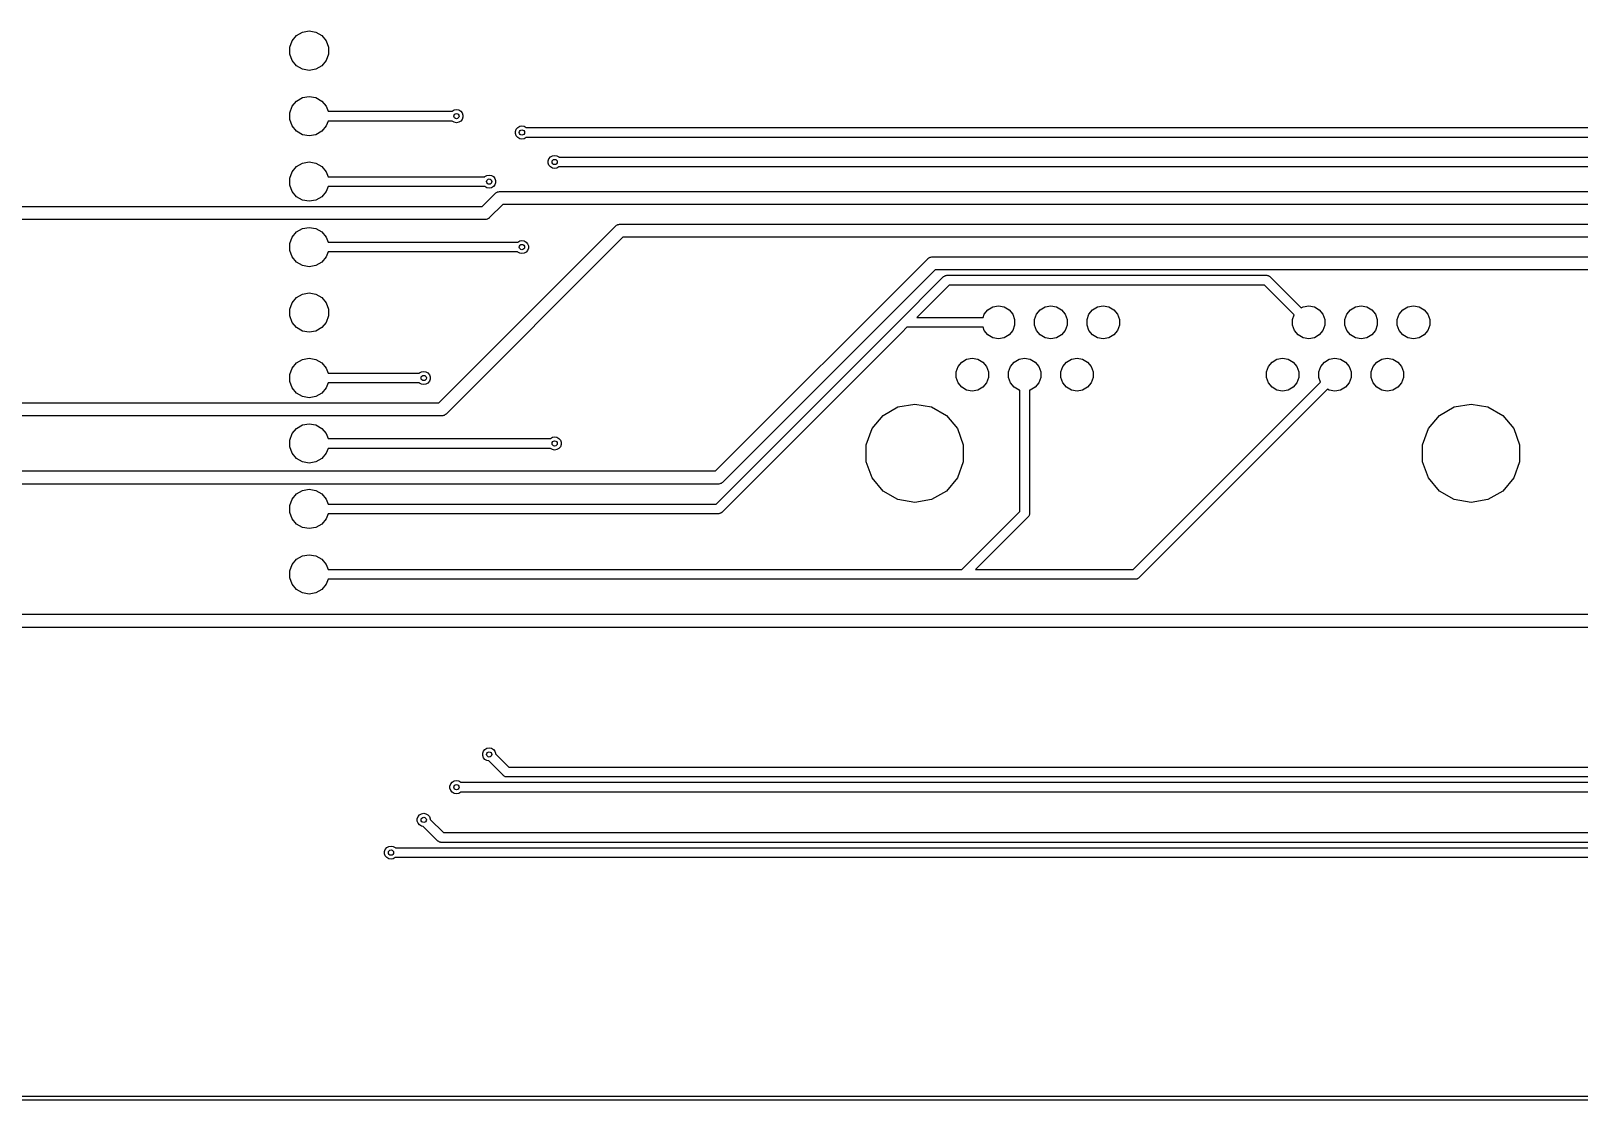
# Model space of a CAD drawing. Extents: x 25 to 346, y -457 to -16.
# Drawn here: x 163.8 to 223.9, y -456.6 to -415.2 of the extents above; entities that cross this region are included whole.
import ezdxf

# ---------------------------------------------------------------- set-up
doc = ezdxf.new("R2010")
doc.units = 0
doc.header["$MEASUREMENT"] = 0
doc.layers.add('BLACK', color=7, linetype='CONTINUOUS')

msp = doc.modelspace()

# ---------------------------------------------------------------- linework, layer by layer
at = {"layer": 'Black'}
for p, q in [((173.872, -415.792), (173.963, -415.543)), ((173.963, -415.543), (174.133, -415.339)), ((174.133, -415.339), (174.363, -415.206)), ((174.363, -415.206), (174.625, -415.16)), ((174.625, -415.16), (174.887, -415.206)), ((174.887, -415.206), (175.117, -415.339)), ((175.117, -415.339), (175.287, -415.543)), ((175.287, -415.543), (175.378, -415.792)), ((173.872, -416.058), (173.872, -415.792)), ((173.963, -416.307), (173.872, -416.058)), ((175.378, -416.058), (175.287, -416.307)), ((175.378, -415.792), (175.378, -416.058)), ((174.133, -416.511), (173.963, -416.307)), ((174.363, -416.644), (174.133, -416.511)), ((174.625, -416.69), (174.363, -416.644)), ((174.887, -416.644), (174.625, -416.69)), ((175.117, -416.511), (174.887, -416.644)), ((175.287, -416.307), (175.117, -416.511)), ((173.963, -418.083), (174.133, -417.879)), ((174.133, -417.879), (174.363, -417.746)), ((174.363, -417.746), (174.625, -417.7)), ((174.625, -417.7), (174.887, -417.746)), ((174.887, -417.746), (175.117, -417.879)), ((175.117, -417.879), (175.287, -418.083)), ((173.872, -418.332), (173.963, -418.083)), ((173.872, -418.598), (173.872, -418.332)), ((173.963, -418.847), (173.872, -418.598)), ((175.287, -418.083), (175.357, -418.274)), ((175.357, -418.655), (175.287, -418.847)), ((175.357, -418.274), (180.172, -418.274)), ((180.172, -418.655), (175.357, -418.655)), ((180.172, -418.274), (180.176, -418.27)), ((180.176, -418.66), (180.172, -418.655)), ((180.176, -418.27), (180.253, -418.225)), ((180.253, -418.705), (180.176, -418.66)), ((180.253, -418.225), (180.34, -418.21)), ((180.34, -418.21), (180.427, -418.225)), ((180.427, -418.225), (180.504, -418.27)), ((180.504, -418.66), (180.427, -418.705)), ((180.504, -418.27), (180.561, -418.338)), ((180.561, -418.592), (180.504, -418.66)), ((180.561, -418.338), (180.591, -418.421)), ((180.591, -418.509), (180.561, -418.592)), ((180.591, -418.421), (180.591, -418.509)), ((174.133, -419.051), (173.963, -418.847)), ((174.363, -419.184), (174.133, -419.051)), ((174.625, -419.23), (174.363, -419.184)), ((174.887, -419.184), (174.625, -419.23)), ((175.117, -419.051), (174.887, -419.184)), ((175.287, -418.847), (175.117, -419.051)), ((180.34, -418.72), (180.253, -418.705)), ((180.427, -418.705), (180.34, -418.72)), ((182.629, -419.056), (182.659, -418.973)), ((182.629, -419.144), (182.629, -419.056)), ((182.659, -419.227), (182.629, -419.144)), ((182.659, -418.973), (182.716, -418.905)), ((182.716, -419.295), (182.659, -419.227)), ((182.716, -418.905), (182.793, -418.86)), ((182.793, -418.86), (182.88, -418.845)), ((182.88, -418.845), (182.967, -418.86)), ((182.967, -418.86), (183.044, -418.905)), ((183.044, -418.905), (183.048, -418.909)), ((183.048, -418.909), (235.237, -418.909)), ((182.793, -419.34), (182.716, -419.295)), ((182.88, -419.355), (182.793, -419.34)), ((182.967, -419.34), (182.88, -419.355)), ((183.044, -419.295), (182.967, -419.34)), ((183.048, -419.291), (183.044, -419.295)), ((235.237, -419.291), (183.048, -419.291)), ((173.963, -420.623), (174.133, -420.419)), ((174.133, -420.419), (174.363, -420.286)), ((174.363, -420.286), (174.625, -420.24)), ((174.625, -420.24), (174.887, -420.286)), ((174.887, -420.286), (175.117, -420.419)), ((175.117, -420.419), (175.287, -420.623)), ((183.899, -420.199), (183.929, -420.116)), ((183.899, -420.287), (183.899, -420.199)), ((183.929, -420.37), (183.899, -420.287)), ((183.929, -420.116), (183.986, -420.048)), ((183.986, -420.438), (183.929, -420.37)), ((183.986, -420.048), (184.063, -420.003)), ((184.063, -420.483), (183.986, -420.438)), ((184.063, -420.003), (184.15, -419.988)), ((184.15, -420.498), (184.063, -420.483)), ((184.15, -419.988), (184.237, -420.003)), ((184.237, -420.483), (184.15, -420.498)), ((184.237, -420.003), (184.314, -420.048)), ((184.314, -420.438), (184.237, -420.483)), ((184.314, -420.048), (184.318, -420.053)), ((184.318, -420.433), (184.314, -420.438)), ((184.318, -420.053), (256.413, -420.053)), ((256.334, -420.433), (184.318, -420.433)), ((173.872, -420.872), (173.963, -420.623)), ((173.872, -421.138), (173.872, -420.872)), ((175.287, -420.623), (175.357, -420.814)), ((175.357, -420.814), (181.442, -420.814)), ((181.442, -420.814), (181.446, -420.81)), ((181.446, -420.81), (181.523, -420.765)), ((181.523, -420.765), (181.61, -420.75)), ((181.61, -420.75), (181.697, -420.765)), ((181.697, -420.765), (181.774, -420.81)), ((181.774, -420.81), (181.831, -420.878)), ((181.831, -420.878), (181.861, -420.961)), ((181.861, -421.049), (181.831, -421.132)), ((181.861, -420.961), (181.861, -421.049)), ((173.963, -421.387), (173.872, -421.138)), ((174.133, -421.591), (173.963, -421.387)), ((174.363, -421.724), (174.133, -421.591)), ((175.117, -421.591), (174.887, -421.724)), ((175.287, -421.387), (175.117, -421.591)), ((175.357, -421.195), (175.287, -421.387)), ((181.442, -421.195), (175.357, -421.195)), ((181.338, -421.97), (181.848, -421.46)), ((181.446, -421.2), (181.442, -421.195)), ((181.523, -421.245), (181.446, -421.2)), ((181.61, -421.26), (181.523, -421.245)), ((181.697, -421.245), (181.61, -421.26)), ((181.774, -421.2), (181.697, -421.245)), ((181.831, -421.132), (181.774, -421.2)), ((181.848, -421.46), (181.857, -421.454)), ((181.857, -421.454), (181.864, -421.445)), ((181.864, -421.445), (181.893, -421.429)), ((181.893, -421.429), (181.92, -421.41)), ((181.92, -421.41), (181.931, -421.407)), ((181.931, -421.407), (181.941, -421.401)), ((181.941, -421.401), (181.973, -421.396)), ((181.973, -421.396), (182.005, -421.387)), ((182.005, -421.387), (182.017, -421.388)), ((182.017, -421.388), (182.028, -421.386)), ((182.028, -421.386), (235.26, -421.386)), ((136.064, -421.97), (181.338, -421.97)), ((174.625, -421.77), (174.363, -421.724)), ((174.887, -421.724), (174.625, -421.77)), ((182.133, -421.894), (181.623, -422.404)), ((235.26, -421.894), (182.133, -421.894)), ((181.443, -422.478), (136.169, -422.478)), ((174.133, -422.959), (174.363, -422.826)), ((174.363, -422.826), (174.625, -422.78)), ((174.625, -422.78), (174.887, -422.826)), ((174.887, -422.826), (175.117, -422.959)), ((179.651, -429.59), (186.51, -422.73)), ((181.454, -422.476), (181.443, -422.478)), ((181.466, -422.477), (181.454, -422.476)), ((181.498, -422.469), (181.466, -422.477)), ((181.53, -422.463), (181.498, -422.469)), ((181.54, -422.457), (181.53, -422.463)), ((181.551, -422.454), (181.54, -422.457)), ((181.578, -422.435), (181.551, -422.454)), ((181.607, -422.419), (181.578, -422.435)), ((181.614, -422.41), (181.607, -422.419)), ((181.623, -422.404), (181.614, -422.41)), ((186.51, -422.73), (186.52, -422.724)), ((186.52, -422.724), (186.527, -422.715)), ((186.527, -422.715), (186.555, -422.699)), ((186.555, -422.699), (186.583, -422.68)), ((186.583, -422.68), (186.593, -422.677)), ((186.593, -422.677), (186.603, -422.671)), ((186.603, -422.671), (186.636, -422.666)), ((186.636, -422.666), (186.668, -422.657)), ((186.668, -422.657), (186.679, -422.658)), ((186.679, -422.658), (186.69, -422.656)), ((186.69, -422.656), (229.552, -422.656)), ((173.872, -423.412), (173.963, -423.163)), ((173.872, -423.678), (173.872, -423.412)), ((173.963, -423.163), (174.133, -422.959)), ((175.117, -422.959), (175.287, -423.163)), ((175.287, -423.163), (175.357, -423.354)), ((175.357, -423.354), (182.712, -423.354)), ((186.795, -423.164), (179.935, -430.024)), ((182.712, -423.354), (182.716, -423.35)), ((182.716, -423.35), (182.793, -423.305)), ((182.793, -423.305), (182.88, -423.29)), ((182.88, -423.29), (182.967, -423.305)), ((182.967, -423.305), (183.044, -423.35)), ((183.044, -423.35), (183.101, -423.418)), ((183.101, -423.418), (183.131, -423.501)), ((229.447, -423.164), (186.795, -423.164)), ((173.963, -423.927), (173.872, -423.678)), ((174.133, -424.131), (173.963, -423.927)), ((175.287, -423.927), (175.117, -424.131)), ((175.357, -423.736), (175.287, -423.927)), ((182.712, -423.736), (175.357, -423.736)), ((182.716, -423.74), (182.712, -423.736)), ((182.793, -423.785), (182.716, -423.74)), ((182.88, -423.8), (182.793, -423.785)), ((182.967, -423.785), (182.88, -423.8)), ((183.044, -423.74), (182.967, -423.785)), ((183.101, -423.672), (183.044, -423.74)), ((183.131, -423.589), (183.101, -423.672)), ((183.131, -423.501), (183.131, -423.589)), ((190.395, -432.232), (198.626, -424)), ((198.626, -424), (198.635, -423.994)), ((198.635, -423.994), (198.643, -423.985)), ((198.643, -423.985), (198.671, -423.969)), ((198.671, -423.969), (198.698, -423.95)), ((198.698, -423.95), (198.709, -423.947)), ((198.709, -423.947), (198.719, -423.941)), ((198.719, -423.941), (198.752, -423.936)), ((198.752, -423.936), (198.784, -423.927)), ((198.784, -423.927), (198.795, -423.928)), ((198.795, -423.928), (198.806, -423.926)), ((198.806, -423.926), (228.282, -423.926)), ((174.363, -424.264), (174.133, -424.131)), ((174.625, -424.31), (174.363, -424.264)), ((174.887, -424.264), (174.625, -424.31)), ((175.117, -424.131), (174.887, -424.264)), ((198.911, -424.434), (190.68, -432.665)), ((228.177, -424.434), (198.911, -424.434)), ((199.249, -424.688), (199.255, -424.682)), ((199.255, -424.682), (199.276, -424.669)), ((199.276, -424.669), (199.297, -424.655)), ((199.297, -424.655), (199.305, -424.653)), ((199.305, -424.653), (199.312, -424.649)), ((199.312, -424.649), (199.337, -424.644)), ((199.337, -424.644), (199.361, -424.638)), ((199.361, -424.638), (199.369, -424.639)), ((199.369, -424.639), (199.377, -424.637)), ((199.377, -424.637), (211.773, -424.637)), ((211.773, -424.637), (211.781, -424.639)), ((211.781, -424.639), (211.789, -424.638)), ((211.789, -424.638), (211.813, -424.644)), ((211.813, -424.644), (211.838, -424.649)), ((211.838, -424.649), (211.845, -424.653)), ((211.845, -424.653), (211.853, -424.655)), ((211.853, -424.655), (211.873, -424.669)), ((211.873, -424.669), (211.895, -424.682)), ((211.895, -424.682), (211.9, -424.688)), ((197.35, -426.585), (199.243, -424.693)), ((199.456, -425.018), (198.199, -426.275)), ((199.243, -424.693), (199.249, -424.688)), ((211.694, -425.018), (199.456, -425.018)), ((212.849, -426.174), (211.694, -425.018)), ((211.9, -424.688), (211.907, -424.693)), ((211.907, -424.693), (213.122, -425.908)), ((173.872, -425.952), (173.963, -425.703)), ((173.963, -425.703), (174.133, -425.499)), ((174.133, -425.499), (174.363, -425.366)), ((174.363, -425.366), (174.625, -425.32)), ((174.625, -425.32), (174.887, -425.366)), ((174.887, -425.366), (175.117, -425.499)), ((175.117, -425.499), (175.287, -425.703)), ((175.287, -425.703), (175.378, -425.952)), ((200.961, -425.978), (201.153, -425.867)), ((201.153, -425.867), (201.371, -425.829)), ((201.371, -425.829), (201.589, -425.867)), ((201.589, -425.867), (201.781, -425.978)), ((202.993, -425.978), (203.185, -425.867)), ((203.185, -425.867), (203.403, -425.829)), ((203.403, -425.829), (203.621, -425.867)), ((203.621, -425.867), (203.813, -425.978)), ((205.025, -425.978), (205.217, -425.867)), ((205.217, -425.867), (205.435, -425.829)), ((205.435, -425.829), (205.653, -425.867)), ((205.653, -425.867), (205.845, -425.978)), ((213.122, -425.908), (213.193, -425.867)), ((213.193, -425.867), (213.411, -425.829)), ((213.411, -425.829), (213.629, -425.867)), ((213.629, -425.867), (213.821, -425.978)), ((215.033, -425.978), (215.225, -425.867)), ((215.225, -425.867), (215.443, -425.829)), ((215.443, -425.829), (215.661, -425.867)), ((215.661, -425.867), (215.853, -425.978)), ((217.065, -425.978), (217.257, -425.867)), ((217.257, -425.867), (217.475, -425.829)), ((217.475, -425.829), (217.693, -425.867)), ((217.693, -425.867), (217.885, -425.978)), ((173.872, -426.218), (173.872, -425.952)), ((173.963, -426.467), (173.872, -426.218)), ((174.133, -426.671), (173.963, -426.467)), ((175.287, -426.467), (175.117, -426.671)), ((175.378, -426.218), (175.287, -426.467)), ((175.378, -425.952), (175.378, -426.218)), ((198.199, -426.275), (200.773, -426.275)), ((200.773, -426.275), (200.819, -426.147)), ((200.819, -426.147), (200.961, -425.978)), ((201.781, -425.978), (201.923, -426.147)), ((201.923, -426.147), (201.999, -426.355)), ((201.999, -426.355), (201.999, -426.577)), ((202.775, -426.355), (202.851, -426.147)), ((202.775, -426.577), (202.775, -426.355)), ((202.851, -426.147), (202.993, -425.978)), ((203.813, -425.978), (203.955, -426.147)), ((203.955, -426.147), (204.031, -426.355)), ((204.031, -426.355), (204.031, -426.577)), ((204.807, -426.355), (204.883, -426.147)), ((204.807, -426.577), (204.807, -426.355)), ((204.883, -426.147), (205.025, -425.978)), ((205.845, -425.978), (205.987, -426.147)), ((205.987, -426.147), (206.063, -426.355)), ((206.063, -426.355), (206.063, -426.577)), ((212.783, -426.355), (212.849, -426.174)), ((212.783, -426.577), (212.783, -426.355)), ((213.821, -425.978), (213.963, -426.147)), ((213.963, -426.147), (214.039, -426.355)), ((214.039, -426.355), (214.039, -426.577)), ((214.815, -426.355), (214.891, -426.147)), ((214.815, -426.577), (214.815, -426.355)), ((214.891, -426.147), (215.033, -425.978)), ((215.853, -425.978), (215.995, -426.147)), ((215.995, -426.147), (216.071, -426.355)), ((216.071, -426.355), (216.071, -426.577)), ((216.847, -426.355), (216.923, -426.147)), ((216.847, -426.577), (216.847, -426.355)), ((216.923, -426.147), (217.065, -425.978)), ((217.885, -425.978), (218.027, -426.147)), ((218.027, -426.147), (218.103, -426.355)), ((218.103, -426.355), (218.103, -426.577)), ((174.363, -426.804), (174.133, -426.671)), ((174.625, -426.85), (174.363, -426.804)), ((174.887, -426.804), (174.625, -426.85)), ((175.117, -426.671), (174.887, -426.804)), ((190.421, -433.514), (197.35, -426.585)), ((197.62, -426.855), (190.635, -433.84)), ((197.818, -426.656), (197.62, -426.855)), ((200.773, -426.656), (197.818, -426.656)), ((200.819, -426.785), (200.773, -426.656)), ((200.961, -426.954), (200.819, -426.785)), ((201.153, -427.065), (200.961, -426.954)), ((201.371, -427.103), (201.153, -427.065)), ((201.589, -427.065), (201.371, -427.103)), ((201.781, -426.954), (201.589, -427.065)), ((201.923, -426.785), (201.781, -426.954)), ((201.999, -426.577), (201.923, -426.785)), ((202.851, -426.785), (202.775, -426.577)), ((202.993, -426.954), (202.851, -426.785)), ((203.185, -427.065), (202.993, -426.954)), ((203.403, -427.103), (203.185, -427.065)), ((203.621, -427.065), (203.403, -427.103)), ((203.813, -426.954), (203.621, -427.065)), ((203.955, -426.785), (203.813, -426.954)), ((204.031, -426.577), (203.955, -426.785)), ((204.883, -426.785), (204.807, -426.577)), ((205.025, -426.954), (204.883, -426.785)), ((205.217, -427.065), (205.025, -426.954)), ((205.435, -427.103), (205.217, -427.065)), ((205.653, -427.065), (205.435, -427.103)), ((205.845, -426.954), (205.653, -427.065)), ((205.987, -426.785), (205.845, -426.954)), ((206.063, -426.577), (205.987, -426.785)), ((212.859, -426.785), (212.783, -426.577)), ((213.001, -426.954), (212.859, -426.785)), ((213.193, -427.065), (213.001, -426.954)), ((213.411, -427.103), (213.193, -427.065)), ((213.629, -427.065), (213.411, -427.103)), ((213.821, -426.954), (213.629, -427.065)), ((213.963, -426.785), (213.821, -426.954)), ((214.039, -426.577), (213.963, -426.785)), ((214.891, -426.785), (214.815, -426.577)), ((215.033, -426.954), (214.891, -426.785)), ((215.225, -427.065), (215.033, -426.954)), ((215.443, -427.103), (215.225, -427.065)), ((215.661, -427.065), (215.443, -427.103)), ((215.853, -426.954), (215.661, -427.065)), ((215.995, -426.785), (215.853, -426.954)), ((216.071, -426.577), (215.995, -426.785)), ((216.923, -426.785), (216.847, -426.577)), ((217.065, -426.954), (216.923, -426.785)), ((217.257, -427.065), (217.065, -426.954)), ((217.475, -427.103), (217.257, -427.065)), ((217.693, -427.065), (217.475, -427.103)), ((217.885, -426.954), (217.693, -427.065)), ((218.027, -426.785), (217.885, -426.954)), ((218.103, -426.577), (218.027, -426.785)), ((173.872, -428.492), (173.963, -428.243)), ((173.963, -428.243), (174.133, -428.039)), ((174.133, -428.039), (174.363, -427.906)), ((174.363, -427.906), (174.625, -427.86)), ((174.625, -427.86), (174.887, -427.906)), ((174.887, -427.906), (175.117, -428.039)), ((175.117, -428.039), (175.287, -428.243)), ((175.287, -428.243), (175.357, -428.434)), ((199.727, -428.387), (199.803, -428.179)), ((199.803, -428.179), (199.945, -428.01)), ((199.945, -428.01), (200.137, -427.899)), ((200.137, -427.899), (200.355, -427.861)), ((200.355, -427.861), (200.573, -427.899)), ((200.573, -427.899), (200.765, -428.01)), ((200.765, -428.01), (200.907, -428.179)), ((200.907, -428.179), (200.983, -428.387)), ((201.759, -428.387), (201.835, -428.179)), ((201.835, -428.179), (201.977, -428.01)), ((201.977, -428.01), (202.169, -427.899)), ((202.169, -427.899), (202.387, -427.861)), ((202.387, -427.861), (202.605, -427.899)), ((202.605, -427.899), (202.797, -428.01)), ((202.797, -428.01), (202.939, -428.179)), ((202.939, -428.179), (203.015, -428.387)), ((203.791, -428.387), (203.867, -428.179)), ((203.867, -428.179), (204.009, -428.01)), ((204.009, -428.01), (204.201, -427.899)), ((204.201, -427.899), (204.419, -427.861)), ((204.419, -427.861), (204.637, -427.899)), ((204.637, -427.899), (204.829, -428.01)), ((204.829, -428.01), (204.971, -428.179)), ((204.971, -428.179), (205.047, -428.387)), ((211.767, -428.387), (211.843, -428.179)), ((211.843, -428.179), (211.985, -428.01)), ((211.985, -428.01), (212.177, -427.899)), ((212.177, -427.899), (212.395, -427.861)), ((212.395, -427.861), (212.613, -427.899)), ((212.613, -427.899), (212.805, -428.01)), ((212.805, -428.01), (212.947, -428.179)), ((212.947, -428.179), (213.023, -428.387)), ((213.799, -428.387), (213.875, -428.179)), ((213.875, -428.179), (214.017, -428.01)), ((214.017, -428.01), (214.209, -427.899)), ((214.209, -427.899), (214.427, -427.861)), ((214.427, -427.861), (214.645, -427.899)), ((214.645, -427.899), (214.837, -428.01)), ((214.837, -428.01), (214.979, -428.179)), ((214.979, -428.179), (215.055, -428.387)), ((215.831, -428.387), (215.907, -428.179)), ((215.907, -428.179), (216.049, -428.01)), ((216.049, -428.01), (216.241, -427.899)), ((216.241, -427.899), (216.459, -427.861)), ((216.459, -427.861), (216.677, -427.899)), ((216.677, -427.899), (216.869, -428.01)), ((216.869, -428.01), (217.011, -428.179)), ((217.011, -428.179), (217.087, -428.387)), ((173.872, -428.758), (173.872, -428.492)), ((173.963, -429.007), (173.872, -428.758)), ((175.357, -428.815), (175.287, -429.007)), ((175.357, -428.434), (178.902, -428.434)), ((178.902, -428.815), (175.357, -428.815)), ((178.902, -428.434), (178.906, -428.43)), ((178.906, -428.82), (178.902, -428.815)), ((178.906, -428.43), (178.983, -428.385)), ((178.983, -428.865), (178.906, -428.82)), ((178.983, -428.385), (179.07, -428.37)), ((179.07, -428.88), (178.983, -428.865)), ((179.07, -428.37), (179.157, -428.385)), ((179.157, -428.865), (179.07, -428.88)), ((179.157, -428.385), (179.234, -428.43)), ((179.234, -428.82), (179.157, -428.865)), ((179.234, -428.43), (179.291, -428.498)), ((179.291, -428.752), (179.234, -428.82)), ((179.291, -428.498), (179.321, -428.581)), ((179.321, -428.669), (179.291, -428.752)), ((179.321, -428.581), (179.321, -428.669)), ((199.727, -428.609), (199.727, -428.387)), ((199.803, -428.817), (199.727, -428.609)), ((199.945, -428.986), (199.803, -428.817)), ((200.907, -428.817), (200.765, -428.986)), ((200.983, -428.609), (200.907, -428.817)), ((200.983, -428.387), (200.983, -428.609)), ((201.759, -428.609), (201.759, -428.387)), ((201.835, -428.817), (201.759, -428.609)), ((201.977, -428.986), (201.835, -428.817)), ((202.939, -428.817), (202.797, -428.986)), ((203.015, -428.609), (202.939, -428.817)), ((203.015, -428.387), (203.015, -428.609)), ((203.791, -428.609), (203.791, -428.387)), ((203.867, -428.817), (203.791, -428.609)), ((204.009, -428.986), (203.867, -428.817)), ((204.971, -428.817), (204.829, -428.986)), ((205.047, -428.609), (204.971, -428.817)), ((205.047, -428.387), (205.047, -428.609)), ((206.601, -436.054), (213.865, -428.79)), ((211.767, -428.609), (211.767, -428.387)), ((211.843, -428.817), (211.767, -428.609)), ((211.985, -428.986), (211.843, -428.817)), ((212.947, -428.817), (212.805, -428.986)), ((213.023, -428.609), (212.947, -428.817)), ((213.023, -428.387), (213.023, -428.609)), ((213.799, -428.609), (213.799, -428.387)), ((213.865, -428.79), (213.799, -428.609)), ((214.979, -428.817), (214.837, -428.986)), ((215.055, -428.609), (214.979, -428.817)), ((215.055, -428.387), (215.055, -428.609)), ((215.831, -428.609), (215.831, -428.387)), ((215.907, -428.817), (215.831, -428.609)), ((216.049, -428.986), (215.907, -428.817)), ((217.011, -428.817), (216.869, -428.986)), ((217.087, -428.609), (217.011, -428.817)), ((217.087, -428.387), (217.087, -428.609)), ((174.133, -429.211), (173.963, -429.007)), ((174.363, -429.344), (174.133, -429.211)), ((174.625, -429.39), (174.363, -429.344)), ((174.887, -429.344), (174.625, -429.39)), ((175.117, -429.211), (174.887, -429.344)), ((175.287, -429.007), (175.117, -429.211)), ((200.137, -429.097), (199.945, -428.986)), ((200.355, -429.135), (200.137, -429.097)), ((200.573, -429.097), (200.355, -429.135)), ((200.765, -428.986), (200.573, -429.097)), ((202.169, -429.097), (201.977, -428.986)), ((202.197, -429.102), (202.169, -429.097)), ((202.197, -433.804), (202.197, -429.102)), ((202.605, -429.097), (202.578, -429.102)), ((202.578, -429.102), (202.578, -433.883)), ((202.797, -428.986), (202.605, -429.097)), ((204.201, -429.097), (204.009, -428.986)), ((204.419, -429.135), (204.201, -429.097)), ((204.637, -429.097), (204.419, -429.135)), ((204.829, -428.986), (204.637, -429.097)), ((214.138, -429.056), (206.815, -436.38)), ((212.177, -429.097), (211.985, -428.986)), ((212.395, -429.135), (212.177, -429.097)), ((212.613, -429.097), (212.395, -429.135)), ((212.805, -428.986), (212.613, -429.097)), ((214.209, -429.097), (214.138, -429.056)), ((214.427, -429.135), (214.209, -429.097)), ((214.645, -429.097), (214.427, -429.135)), ((214.837, -428.986), (214.645, -429.097)), ((216.241, -429.097), (216.049, -428.986)), ((216.459, -429.135), (216.241, -429.097)), ((216.677, -429.097), (216.459, -429.135)), ((216.869, -428.986), (216.677, -429.097)), ((156.569, -429.59), (179.651, -429.59)), ((179.81, -430.089), (179.778, -430.097)), ((179.843, -430.083), (179.81, -430.089)), ((179.852, -430.077), (179.843, -430.083)), ((179.863, -430.074), (179.852, -430.077)), ((179.89, -430.055), (179.863, -430.074)), ((179.919, -430.039), (179.89, -430.055)), ((179.926, -430.03), (179.919, -430.039)), ((179.935, -430.024), (179.926, -430.03)), ((196.464, -430.59), (196.891, -430.081)), ((196.891, -430.081), (197.466, -429.749)), ((197.466, -429.749), (198.12, -429.634)), ((198.12, -429.634), (198.774, -429.749)), ((198.774, -429.749), (199.349, -430.081)), ((199.349, -430.081), (199.776, -430.59)), ((218.054, -430.59), (218.481, -430.081)), ((218.481, -430.081), (219.056, -429.749)), ((219.056, -429.749), (219.71, -429.634)), ((219.71, -429.634), (220.364, -429.749)), ((220.364, -429.749), (220.939, -430.081)), ((220.939, -430.081), (221.366, -430.59)), ((179.756, -430.098), (156.464, -430.098)), ((173.963, -430.783), (174.133, -430.579)), ((174.133, -430.579), (174.363, -430.446)), ((174.363, -430.446), (174.625, -430.4)), ((174.625, -430.4), (174.887, -430.446)), ((174.887, -430.446), (175.117, -430.579)), ((175.117, -430.579), (175.287, -430.783)), ((179.767, -430.096), (179.756, -430.098)), ((179.778, -430.097), (179.767, -430.096)), ((196.237, -431.214), (196.464, -430.59)), ((199.776, -430.59), (200.003, -431.214)), ((217.827, -431.214), (218.054, -430.59)), ((221.366, -430.59), (221.593, -431.214)), ((173.872, -431.032), (173.963, -430.783)), ((173.872, -431.298), (173.872, -431.032)), ((175.287, -430.783), (175.357, -430.974)), ((175.357, -430.974), (183.982, -430.974)), ((183.982, -430.974), (183.986, -430.97)), ((183.986, -430.97), (184.063, -430.925)), ((184.063, -430.925), (184.15, -430.91)), ((184.15, -430.91), (184.237, -430.925)), ((184.237, -430.925), (184.314, -430.97)), ((184.314, -430.97), (184.371, -431.038)), ((184.371, -431.292), (184.314, -431.36)), ((184.371, -431.038), (184.401, -431.121)), ((184.401, -431.209), (184.371, -431.292)), ((184.401, -431.121), (184.401, -431.209)), ((196.237, -431.878), (196.237, -431.214)), ((200.003, -431.214), (200.003, -431.878)), ((217.827, -431.878), (217.827, -431.214)), ((221.593, -431.214), (221.593, -431.878)), ((173.963, -431.547), (173.872, -431.298)), ((174.133, -431.751), (173.963, -431.547)), ((174.363, -431.884), (174.133, -431.751)), ((174.625, -431.93), (174.363, -431.884)), ((174.887, -431.884), (174.625, -431.93)), ((175.117, -431.751), (174.887, -431.884)), ((175.287, -431.547), (175.117, -431.751)), ((175.357, -431.356), (175.287, -431.547)), ((183.982, -431.356), (175.357, -431.356)), ((183.986, -431.36), (183.982, -431.356)), ((184.063, -431.405), (183.986, -431.36)), ((184.15, -431.42), (184.063, -431.405)), ((184.237, -431.405), (184.15, -431.42)), ((184.314, -431.36), (184.237, -431.405)), ((196.464, -432.502), (196.237, -431.878)), ((200.003, -431.878), (199.776, -432.502)), ((218.054, -432.502), (217.827, -431.878)), ((221.593, -431.878), (221.366, -432.502)), ((135.962, -432.232), (190.395, -432.232)), ((190.5, -432.74), (136.067, -432.74)), ((174.133, -433.119), (174.363, -432.986)), ((174.363, -432.986), (174.625, -432.94)), ((174.625, -432.94), (174.887, -432.986)), ((174.887, -432.986), (175.117, -433.119)), ((190.511, -432.738), (190.5, -432.74)), ((190.522, -432.739), (190.511, -432.738)), ((190.554, -432.73), (190.522, -432.739)), ((190.587, -432.724), (190.554, -432.73)), ((190.597, -432.719), (190.587, -432.724)), ((190.607, -432.716), (190.597, -432.719)), ((190.635, -432.697), (190.607, -432.716)), ((190.663, -432.68), (190.635, -432.697)), ((190.67, -432.672), (190.663, -432.68)), ((190.68, -432.665), (190.67, -432.672)), ((196.891, -433.011), (196.464, -432.502)), ((197.466, -433.343), (196.891, -433.011)), ((199.349, -433.011), (198.774, -433.343)), ((199.776, -432.502), (199.349, -433.011)), ((218.481, -433.011), (218.054, -432.502)), ((219.056, -433.343), (218.481, -433.011)), ((220.939, -433.011), (220.364, -433.343)), ((221.366, -432.502), (220.939, -433.011)), ((173.872, -433.572), (173.963, -433.323)), ((173.872, -433.838), (173.872, -433.572)), ((173.963, -433.323), (174.133, -433.119)), ((175.117, -433.119), (175.287, -433.323)), ((175.287, -433.323), (175.357, -433.514)), ((175.357, -433.514), (190.421, -433.514)), ((198.12, -433.458), (197.466, -433.343)), ((198.774, -433.343), (198.12, -433.458)), ((219.71, -433.458), (219.056, -433.343)), ((220.364, -433.343), (219.71, -433.458)), ((173.963, -434.087), (173.872, -433.838)), ((174.133, -434.291), (173.963, -434.087)), ((174.363, -434.424), (174.133, -434.291)), ((175.117, -434.291), (174.887, -434.424)), ((175.287, -434.087), (175.117, -434.291)), ((175.357, -433.895), (175.287, -434.087)), ((190.5, -433.895), (175.357, -433.895)), ((190.508, -433.894), (190.5, -433.895)), ((190.517, -433.895), (190.508, -433.894)), ((190.541, -433.888), (190.517, -433.895)), ((190.565, -433.884), (190.541, -433.888)), ((190.572, -433.88), (190.565, -433.884)), ((190.581, -433.878), (190.572, -433.88)), ((190.601, -433.863), (190.581, -433.878)), ((190.622, -433.851), (190.601, -433.863)), ((190.628, -433.845), (190.622, -433.851)), ((190.635, -433.84), (190.628, -433.845)), ((199.946, -436.054), (202.197, -433.804)), ((202.522, -434.018), (200.485, -436.054)), ((202.527, -434.011), (202.522, -434.018)), ((202.533, -434.005), (202.527, -434.011)), ((202.546, -433.984), (202.533, -434.005)), ((202.56, -433.963), (202.546, -433.984)), ((202.562, -433.955), (202.56, -433.963)), ((202.566, -433.948), (202.562, -433.955)), ((202.571, -433.923), (202.566, -433.948)), ((202.577, -433.899), (202.571, -433.923)), ((202.578, -433.883), (202.576, -433.891)), ((202.576, -433.891), (202.577, -433.899)), ((174.625, -434.47), (174.363, -434.424)), ((174.887, -434.424), (174.625, -434.47)), ((174.363, -435.526), (174.625, -435.48)), ((174.625, -435.48), (174.887, -435.526)), ((173.872, -436.112), (173.963, -435.863)), ((173.963, -435.863), (174.133, -435.659)), ((174.133, -435.659), (174.363, -435.526)), ((174.887, -435.526), (175.117, -435.659)), ((175.117, -435.659), (175.287, -435.863)), ((175.287, -435.863), (175.357, -436.054)), ((175.357, -436.054), (175.703, -436.054)), ((175.703, -436.054), (196.823, -436.054)), ((196.823, -436.054), (199.946, -436.054)), ((200.485, -436.054), (206.601, -436.054)), ((173.872, -436.378), (173.872, -436.112)), ((173.963, -436.627), (173.872, -436.378)), ((174.133, -436.831), (173.963, -436.627)), ((175.287, -436.627), (175.117, -436.831)), ((175.357, -436.435), (175.287, -436.627)), ((175.703, -436.435), (175.357, -436.435)), ((196.823, -436.435), (175.703, -436.435)), ((200.025, -436.435), (196.823, -436.435)), ((206.68, -436.435), (200.025, -436.435)), ((206.688, -436.434), (206.68, -436.435)), ((206.696, -436.435), (206.688, -436.434)), ((206.72, -436.428), (206.696, -436.435)), ((206.745, -436.424), (206.72, -436.428)), ((206.752, -436.42), (206.745, -436.424)), ((206.76, -436.418), (206.752, -436.42)), ((206.781, -436.403), (206.76, -436.418)), ((206.802, -436.391), (206.781, -436.403)), ((206.808, -436.385), (206.802, -436.391)), ((206.815, -436.38), (206.808, -436.385)), ((174.363, -436.964), (174.133, -436.831)), ((174.625, -437.01), (174.363, -436.964)), ((174.887, -436.964), (174.625, -437.01)), ((175.117, -436.831), (174.887, -436.964)), ((113.774, -437.794), (224.786, -437.794)), ((224.892, -438.302), (113.668, -438.302)), ((181.359, -443.186), (181.389, -443.103)), ((181.359, -443.274), (181.359, -443.186)), ((181.389, -443.357), (181.359, -443.274)), ((181.389, -443.103), (181.446, -443.035)), ((181.446, -443.035), (181.523, -442.99)), ((181.523, -442.99), (181.61, -442.975)), ((181.61, -442.975), (181.697, -442.99)), ((181.697, -442.99), (181.774, -443.035)), ((181.774, -443.035), (181.831, -443.103)), ((181.831, -443.103), (181.861, -443.186)), ((181.861, -443.186), (181.861, -443.212)), ((181.861, -443.212), (182.375, -443.725)), ((181.446, -443.425), (181.389, -443.357)), ((181.523, -443.47), (181.446, -443.425)), ((181.592, -443.482), (181.523, -443.47)), ((182.161, -444.05), (181.592, -443.482)), ((182.375, -443.725), (246.568, -443.725)), ((180.089, -444.456), (180.119, -444.373)), ((180.089, -444.544), (180.089, -444.456)), ((180.119, -444.373), (180.176, -444.305)), ((180.176, -444.305), (180.253, -444.26)), ((180.253, -444.26), (180.34, -444.245)), ((180.34, -444.245), (180.427, -444.26)), ((180.427, -444.26), (180.504, -444.305)), ((180.504, -444.305), (180.508, -444.309)), ((180.508, -444.309), (249.857, -444.309)), ((182.168, -444.055), (182.161, -444.05)), ((182.173, -444.062), (182.168, -444.055)), ((182.195, -444.074), (182.173, -444.062)), ((182.215, -444.088), (182.195, -444.074)), ((182.223, -444.091), (182.215, -444.088)), ((182.231, -444.095), (182.223, -444.091)), ((182.255, -444.099), (182.231, -444.095)), ((182.279, -444.106), (182.255, -444.099)), ((182.288, -444.105), (182.279, -444.106)), ((182.296, -444.106), (182.288, -444.105)), ((246.647, -444.106), (182.296, -444.106)), ((180.119, -444.627), (180.089, -444.544)), ((180.176, -444.695), (180.119, -444.627)), ((180.253, -444.74), (180.176, -444.695)), ((180.34, -444.755), (180.253, -444.74)), ((180.427, -444.74), (180.34, -444.755)), ((180.504, -444.695), (180.427, -444.74)), ((180.508, -444.69), (180.504, -444.695)), ((249.936, -444.69), (180.508, -444.69)), ((178.819, -445.726), (178.849, -445.643)), ((178.849, -445.643), (178.906, -445.575)), ((178.906, -445.575), (178.983, -445.53)), ((178.983, -445.53), (179.07, -445.515)), ((179.07, -445.515), (179.157, -445.53)), ((179.157, -445.53), (179.234, -445.575)), ((179.234, -445.575), (179.291, -445.643)), ((179.291, -445.643), (179.321, -445.726)), ((178.819, -445.814), (178.819, -445.726)), ((178.849, -445.897), (178.819, -445.814)), ((178.906, -445.965), (178.849, -445.897)), ((178.983, -446.01), (178.906, -445.965)), ((179.052, -446.022), (178.983, -446.01)), ((179.621, -446.59), (179.052, -446.022)), ((179.321, -445.726), (179.321, -445.752)), ((179.321, -445.752), (179.835, -446.265)), ((179.835, -446.265), (324.609, -446.265)), ((177.549, -446.996), (177.579, -446.913)), ((177.579, -446.913), (177.636, -446.845)), ((177.636, -446.845), (177.713, -446.8)), ((177.713, -446.8), (177.8, -446.785)), ((177.8, -446.785), (177.887, -446.8)), ((177.887, -446.8), (177.964, -446.845)), ((177.964, -446.845), (177.968, -446.849)), ((177.968, -446.849), (326.311, -446.849)), ((179.628, -446.595), (179.621, -446.59)), ((179.633, -446.602), (179.628, -446.595)), ((179.655, -446.614), (179.633, -446.602)), ((179.675, -446.628), (179.655, -446.614)), ((179.683, -446.631), (179.675, -446.628)), ((179.691, -446.635), (179.683, -446.631)), ((179.715, -446.639), (179.691, -446.635)), ((179.739, -446.646), (179.715, -446.639)), ((179.748, -446.645), (179.739, -446.646)), ((179.756, -446.646), (179.748, -446.645)), ((324.688, -446.646), (179.756, -446.646)), ((177.549, -447.084), (177.549, -446.996)), ((177.579, -447.167), (177.549, -447.084)), ((177.636, -447.235), (177.579, -447.167)), ((177.713, -447.28), (177.636, -447.235)), ((177.8, -447.295), (177.713, -447.28)), ((177.887, -447.28), (177.8, -447.295)), ((177.964, -447.235), (177.887, -447.28)), ((177.968, -447.231), (177.964, -447.235)), ((326.39, -447.231), (177.968, -447.231)), ((25.475, -456.49), (345.365, -456.49)), ((345.44, -456.64), (25.4, -456.64))]:
    msp.add_line(p, q, dxfattribs=at)
for centre in [(180.34, -418.465), (182.88, -419.1), (184.15, -420.243), (181.61, -421.005), (182.88, -423.545), (179.07, -428.625), (184.15, -431.165), (181.61, -443.23), (180.34, -444.5), (179.07, -445.77), (177.8, -447.04)]:
    msp.add_circle(centre, 0.1016, dxfattribs=at)

doc.saveas('drawing.dxf')
